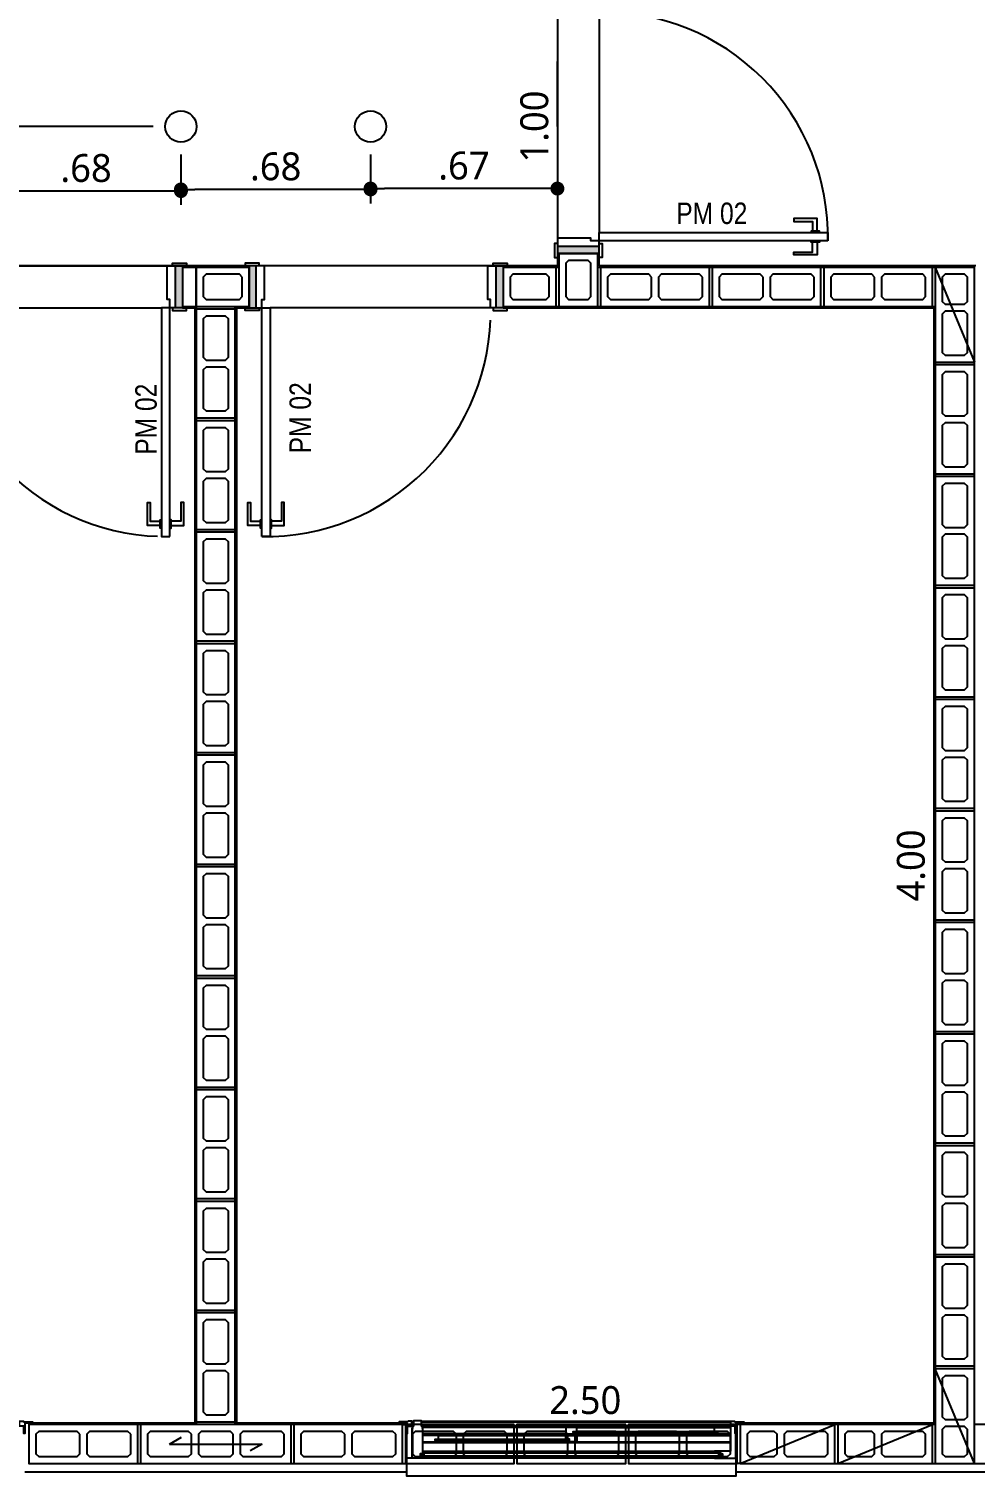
# Model space of a CAD drawing. Header units: millimetres. Extents: x -16.5 to 79.8, y -29.3 to 65.7.
# Drawn here: x 11.58 to 14.97, y -11.16 to -5.97 of the extents above; entities that cross this region are included whole.
import ezdxf

# ---------------------------------------------------------------- set-up
doc = ezdxf.new("R2010")
doc.units = ezdxf.units.MM
doc.header["$LTSCALE"] = 20
doc.header["$PDMODE"] = 35
doc.linetypes.add('HIDDEN', pattern=[0.375, 0.25, -0.125])
for name, color, linetype in [('00 - ARQ-STA - FOLHA', 5, 'Continuous'), ('ARQ-STA - COTAS_ALVENARIA', 1, 'Continuous'), ('ARQ-STA - JANELAS', 4, 'Continuous'), ('ARQ-STA - PORTAS', 4, 'Continuous'), ('ARQ-STA - PORTAS_NOMENCLATURA', 4, 'Continuous'), ('ARQ-STA - REVESTIMENTOS', 4, 'Continuous'), ('ESTRUTURA - ARQ-STA - ALVENARIA_ESTRUTURAL', 5, 'Continuous'), ('ESTRUTURA - ARQ-STA - ALVENARIA_NÃO_ESTRUTURAL', 2, 'Continuous'), ('ESTRUTURA - ARQ-STA - BLOCOS_ESTRUTURAIS', 250, 'Continuous')]:
    doc.layers.add(name, color=color, linetype=linetype)
doc.styles.add('COTAS', font='segoeuil.ttf')
doc.styles.add('PADRÃO', font='ARIALN.TTF')
doc.dimstyles.new('ARQ-ALV 1-50', dxfattribs={"dimscale": 0.5, "dimtxt": 0.2, "dimasz": 0.1, "dimexe": 0.1, "dimexo": 0.2, "dimgap": 0.06, "dimtad": 1, "dimzin": 4, "dimdsep": 46, "dimtxsty": 'COTAS', "dimblk": 'DOT', "dimcen": 0.9, "dimclrd": 250, "dimclre": 250, "dimclrt": 1, "dimadec": 0, "dimazin": 0, "dimtfac": 1, "dimtix": 1, "dimtmove": 1, "dimatfit": 3, "dimldrblk": 'OPEN90', "dimfxl": 0, "dimarcsym": 0})

# ---------------------------------------------------------------- blocks, each defined once
blk = doc.blocks.new('_Dot')
at = {"color": 0, "linetype": 'ByBlock', "lineweight": -2}
blk.add_line((-0.5, 0), (-1, 0), dxfattribs=at)
at = {"color": 0, "linetype": 'ByBlock', "const_width": 0.5}
blk.add_lwpolyline([(-0.25, 0, 1), (0.25, 0, 1)], format="xyb", close=True, dxfattribs=at)
blk = doc.blocks.new('*D553')
at = {"layer": '00 - ARQ-STA - FOLHA', "color": 250, "lineweight": -2, "transparency": 16777216}
for p, q in [((12.8048, -6.425), (12.8048, -6.5975)), ((13.4748, -6.425), (13.4748, -6.5975)), ((13.4248, -6.5475), (12.8548, -6.5475))]:
    blk.add_line(p, q, dxfattribs=at)
at = {"layer": 'Defpoints', "color": 0, "transparency": 16777216}
for p in [(12.8048, -6.325), (13.4748, -6.325), (12.8048, -6.5475)]:
    blk.add_point(p, dxfattribs=at)
at = {"layer": '00 - ARQ-STA - FOLHA', "color": 250, "lineweight": -2, "transparency": 16777216, "xscale": 0.05, "yscale": 0.05, "zscale": 0.05, "rotation": 180}
blk.add_blockref('_Dot', (12.8048, -6.5475), dxfattribs=at)
at = {"layer": '00 - ARQ-STA - FOLHA', "color": 250, "lineweight": -2, "transparency": 16777216, "xscale": 0.05, "yscale": 0.05, "zscale": 0.05}
blk.add_blockref('_Dot', (13.4748, -6.5475), dxfattribs=at)
at = {"layer": '00 - ARQ-STA - FOLHA', "color": 1, "transparency": 16777216, "insert": (13.1398, -6.4658), "char_height": 0.1, "attachment_point": 5, "style": 'COTAS'}
blk.add_mtext('.67', dxfattribs=at)
blk = doc.blocks.new('_Open90')
at = {"color": 0, "linetype": 'ByBlock', "lineweight": -2}
for p, q in [((0, 0), (-1, 0)), ((-0.5, 0.5), (0, 0)), ((0, 0), (-0.5, -0.5))]:
    blk.add_line(p, q, dxfattribs=at)
blk = doc.blocks.new('*D554')
at = {"layer": '00 - ARQ-STA - FOLHA', "color": 250, "lineweight": -2, "transparency": 16777216}
for p, q in [((12.1248, -6.425), (12.1248, -6.6005)), ((12.8048, -6.425), (12.8048, -6.6005)), ((12.7548, -6.5505), (12.1748, -6.5505))]:
    blk.add_line(p, q, dxfattribs=at)
at = {"layer": 'Defpoints', "color": 0, "transparency": 16777216}
for p in [(12.1248, -6.325), (12.8048, -6.325), (12.1248, -6.5505)]:
    blk.add_point(p, dxfattribs=at)
at = {"layer": '00 - ARQ-STA - FOLHA', "color": 250, "lineweight": -2, "transparency": 16777216, "xscale": 0.05, "yscale": 0.05, "zscale": 0.05, "rotation": 180}
blk.add_blockref('_Dot', (12.1248, -6.5505), dxfattribs=at)
at = {"layer": '00 - ARQ-STA - FOLHA', "color": 250, "lineweight": -2, "transparency": 16777216, "xscale": 0.05, "yscale": 0.05, "zscale": 0.05}
blk.add_blockref('_Dot', (12.8048, -6.5505), dxfattribs=at)
at = {"layer": '00 - ARQ-STA - FOLHA', "color": 1, "transparency": 16777216, "insert": (12.4648, -6.4688), "char_height": 0.1, "attachment_point": 5, "style": 'COTAS'}
blk.add_mtext('.68', dxfattribs=at)
blk = doc.blocks.new('*D555')
at = {"layer": '00 - ARQ-STA - FOLHA', "color": 250, "lineweight": -2, "transparency": 16777216}
for p, q in [((11.4448, -6.425), (11.4448, -6.6064)), ((12.1248, -6.425), (12.1248, -6.6064)), ((12.0748, -6.5564), (11.4948, -6.5564))]:
    blk.add_line(p, q, dxfattribs=at)
at = {"layer": 'Defpoints', "color": 0, "transparency": 16777216}
for p in [(11.4448, -6.325), (12.1248, -6.325), (11.4448, -6.5564)]:
    blk.add_point(p, dxfattribs=at)
at = {"layer": '00 - ARQ-STA - FOLHA', "color": 250, "lineweight": -2, "transparency": 16777216, "xscale": 0.05, "yscale": 0.05, "zscale": 0.05, "rotation": 180}
blk.add_blockref('_Dot', (11.4448, -6.5564), dxfattribs=at)
at = {"layer": '00 - ARQ-STA - FOLHA', "color": 250, "lineweight": -2, "transparency": 16777216, "xscale": 0.05, "yscale": 0.05, "zscale": 0.05}
blk.add_blockref('_Dot', (12.1248, -6.5564), dxfattribs=at)
at = {"layer": '00 - ARQ-STA - FOLHA', "color": 1, "transparency": 16777216, "insert": (11.7848, -6.4747), "char_height": 0.1, "attachment_point": 5, "style": 'COTAS'}
blk.add_mtext('.68', dxfattribs=at)
blk = doc.blocks.new('*D556')
at = {"layer": '00 - ARQ-STA - FOLHA', "color": 250, "lineweight": -2, "transparency": 16777216}
for p, q in [((11.7249, -5.825), (11.3921, -5.825)), ((11.4421, -6.275), (11.4421, -5.875)), ((12.0248, -6.325), (11.3921, -6.325))]:
    blk.add_line(p, q, dxfattribs=at)
at = {"layer": 'Defpoints', "color": 0, "transparency": 16777216}
for p in [(11.4421, -5.825), (11.8249, -5.825), (12.1248, -6.325)]:
    blk.add_point(p, dxfattribs=at)
at = {"layer": '00 - ARQ-STA - FOLHA', "color": 250, "lineweight": -2, "transparency": 16777216, "xscale": 0.05, "yscale": 0.05, "zscale": 0.05}
for p, rotation in [((11.4421, -5.825), 90), ((11.4421, -6.325), 270)]:
    blk.add_blockref('_Dot', p, dxfattribs=dict(at, rotation=rotation))
at = {"layer": '00 - ARQ-STA - FOLHA', "color": 1, "transparency": 16777216, "insert": (11.3604, -6.075), "char_height": 0.1, "attachment_point": 5, "rotation": 90, "style": 'COTAS'}
blk.add_mtext('.50', dxfattribs=at)

msp = doc.modelspace()

# ---------------------------------------------------------------- hatches: boundary and pattern name
at = {"layer": 'ARQ-STA - JANELAS', "true_color": 0xaeeae5}
h = msp.add_hatch(color=254, dxfattribs=at)
h.dxf.hatch_style = 1
h.paths.add_polyline_path([(13.0388, -11.033), (13.514, -11.033), (13.514, -11.037), (13.0388, -11.037)])
h.paths.add_polyline_path([(13.5353, -11.0049), (14.0491, -11.0049), (14.0491, -11.0089), (13.5353, -11.0089)])
at = {"layer": 'ARQ-STA - PORTAS'}
h = msp.add_hatch(color=23, dxfattribs=at)
h.dxf.hatch_style = 1
h.paths.add_polyline_path([(13.4749, -5.895), (13.6249, -5.895), (13.6249, -5.87), (13.4749, -5.87)])
h.paths.add_polyline_path([(13.6249, -6.78), (13.6249, -6.755), (13.4749, -6.755), (13.4749, -6.78)])
h = msp.add_hatch(color=23, dxfattribs=at)
h.dxf.hatch_style = 1
h.paths.add_polyline_path([(11.245, -6.825), (11.245, -6.975), (11.22, -6.975), (11.22, -6.825)])
h.paths.add_polyline_path([(12.13, -6.975), (12.105, -6.975), (12.105, -6.825), (12.13, -6.825)])
h = msp.add_hatch(color=23, dxfattribs=at)
h.dxf.hatch_style = 1
h.paths.add_polyline_path([(13.2549, -6.825), (13.2549, -6.975), (13.2799, -6.975), (13.2799, -6.825)])
h.paths.add_polyline_path([(12.3699, -6.975), (12.3949, -6.975), (12.3949, -6.825), (12.3699, -6.825)])

# ---------------------------------------------------------------- linework, layer by layer
at = {"layer": '00 - ARQ-STA - FOLHA', "color": 6}
msp.add_line((13.4748, -6.325), (13.4748, -6.0919), dxfattribs=at)
at = {"layer": '00 - ARQ-STA - FOLHA', "color": 251, "true_color": 0x636466}
msp.add_lwpolyline([(5.0749, -2.125), (5.4249, -2.125), (5.4249, -1.775), (8.9749, -1.775), (8.9749, -1.925), (10.7749, -1.925), (10.7748, -5.825), (13.4748, -5.825), (13.4748, -6.825), (7.0248, -6.825), (7.0248, -3.625), (5.0749, -3.625), (5.0749, -2.125)], dxfattribs=at)
at = {"layer": '00 - ARQ-STA - FOLHA', "color": 32, "true_color": 0xcd6928}
for centre in [(12.1248, -6.325), (12.8048, -6.325)]:
    msp.add_circle(centre, 0.0562, dxfattribs=at)
at = {"layer": 'ARQ-STA - JANELAS', "color": 1}
for points in [[(11.5598, -10.9705), (11.5927, -10.9705), (11.5927, -10.975), (11.5648, -10.975), (11.5648, -11.0119), (11.5619, -11.0119), (11.5619, -10.9857), (11.5465, -10.9857), (11.5465, -10.9684), (11.5598, -10.9684)], [(12.9399, -10.9705), (12.907, -10.9705), (12.907, -10.975), (12.9348, -10.975), (12.9348, -11.0119), (12.9378, -11.0119), (12.9378, -10.9857), (12.9532, -10.9857), (12.9532, -10.9684), (12.9399, -10.9684)], [(12.9348, -11.1006), (12.9348, -11.0119), (12.9378, -11.0119), (12.9378, -10.9857), (12.9546, -10.9857), (12.9546, -11.1006)], [(12.9914, -10.9926), (12.9914, -11.0755), (13.011, -11.0755), (13.011, -11.0792), (13.0029, -11.0792), (13.0029, -11.0769), (12.991, -11.0769), (12.991, -11.0854), (12.983, -11.0854), (12.983, -11.0908), (12.991, -11.0908), (12.991, -11.0993), (13.0029, -11.0993), (13.0029, -11.097), (13.011, -11.097), (13.011, -11.1006), (12.9546, -11.1006), (12.9546, -10.9926), (12.956, -10.9926), (12.956, -10.9851), (12.9595, -10.9851), (12.9595, -10.9656), (12.9865, -10.9656), (12.9865, -10.9851), (12.99, -10.9851), (12.99, -10.9926)], [(14.1148, -11.1006), (14.1148, -11.0119), (14.1119, -11.0119), (14.1119, -10.9857), (14.095, -10.9857), (14.095, -11.0755), (14.0382, -11.0755), (14.0382, -11.0792), (14.0463, -11.0792), (14.0463, -11.0769), (14.0582, -11.0769), (14.0582, -11.0854), (14.0662, -11.0854), (14.0662, -11.0908), (14.0582, -11.0908), (14.0582, -11.0993), (14.0463, -11.0993), (14.0463, -11.097), (14.0382, -11.097), (14.0382, -11.1006)], [(14.1098, -10.9705), (14.1427, -10.9705), (14.1427, -10.975), (14.1148, -10.975), (14.1148, -11.0119), (14.1119, -11.0119), (14.1119, -10.9857), (14.0965, -10.9857), (14.0965, -10.9684), (14.1098, -10.9684)], [(13.544, -11.0418), (13.5056, -11.0418), (13.5056, -11.037), (13.5178, -11.037), (13.5178, -11.033), (13.5056, -11.033), (13.5056, -11.0189), (13.544, -11.0189)]]:
    msp.add_lwpolyline(points, close=True, dxfattribs=at)
at = {"layer": 'ARQ-STA - JANELAS', "color": 250, "elevation": 0.072}
for points in [[(12.9532, -10.9686), (12.9595, -10.9686)], [(12.9532, -10.9707), (12.9595, -10.9707)], [(12.9865, -10.9686), (14.0965, -10.9686)], [(12.9865, -10.9707), (14.0965, -10.9707)], [(13.544, -10.9907), (14.0382, -10.9907)], [(12.9914, -11.0441), (14.095, -11.0441)], [(14.0382, -11.0136), (13.544, -11.0136)]]:
    msp.add_lwpolyline(points, dxfattribs=at)
at = {"layer": 'ARQ-STA - JANELAS', "color": 250}
for points in [[(12.9865, -10.9841), (14.0965, -10.9841)], [(12.99, -10.9857), (14.095, -10.9857)], [(13.0482, -11.0189), (13.5056, -11.0189)], [(13.5056, -11.0418), (13.0482, -11.0418)], [(13.011, -11.0755), (14.0382, -11.0755)], [(14.0382, -11.0792), (13.011, -11.0792)], [(13.011, -11.097), (14.0382, -11.097)], [(14.0382, -11.1006), (13.011, -11.1006)], [(14.1148, -11.15), (14.1148, -11.1649), (12.9348, -11.1649), (12.9348, -11.15)]]:
    msp.add_lwpolyline(points, dxfattribs=at)
at = {"layer": 'ARQ-STA - JANELAS', "color": 250, "linetype": 'HIDDEN', "ltscale": 0.25, "elevation": 0.072}
for points in [[(13.5056, -10.9907), (12.9914, -10.9907)], [(13.5056, -11.0136), (12.9914, -11.0136)]]:
    msp.add_lwpolyline(points, dxfattribs=at)
at = {"layer": 'ARQ-STA - JANELAS', "color": 1, "elevation": 0.072}
msp.add_lwpolyline([(13.5056, -11.0136), (13.544, -11.0136), (13.544, -11.0089), (13.5319, -11.0089), (13.5319, -11.0049), (13.544, -11.0049), (13.544, -10.9907), (13.5056, -10.9907)], close=True, dxfattribs=at)
at = {"layer": 'ARQ-STA - JANELAS', "color": 1}
for points in [[(14.095, -11.0136), (14.0382, -11.0136), (14.0382, -11.0089), (14.0503, -11.0089), (14.0503, -11.0049), (14.0382, -11.0049), (14.0382, -10.9907), (14.095, -10.9907)], [(12.9914, -11.0418), (13.0482, -11.0418), (13.0482, -11.037), (13.0361, -11.037), (13.0361, -11.033), (13.0482, -11.033), (13.0482, -11.0189), (12.9914, -11.0189)]]:
    msp.add_lwpolyline(points, dxfattribs=at)
at = {"layer": 'ARQ-STA - JANELAS', "color": 250}
msp.add_lwpolyline([(13.0388, -11.033), (13.514, -11.033), (13.514, -11.037), (13.0388, -11.037)], close=True, dxfattribs=at)
at = {"layer": 'ARQ-STA - JANELAS', "color": 250, "elevation": 0.072}
msp.add_lwpolyline([(13.5353, -11.0049), (14.0491, -11.0049), (14.0491, -11.0089), (13.5353, -11.0089)], close=True, dxfattribs=at)
at = {"layer": 'ARQ-STA - JANELAS', "color": 250, "linetype": 'HIDDEN', "ltscale": 0.25}
for points in [[(13.544, -11.0189), (14.095, -11.0189)], [(13.544, -11.0418), (14.095, -11.0418)]]:
    msp.add_lwpolyline(points, dxfattribs=at)
at = {"layer": 'ARQ-STA - JANELAS'}
for points in [[(12.9927, -11.0905), (12.9833, -11.0905), (12.9833, -11.0857), (12.9927, -11.0857)], [(12.9942, -11.0915), (12.9927, -11.0915), (12.9927, -11.0847), (12.9942, -11.0847)], [(12.996, -11.092), (12.9942, -11.092), (12.9942, -11.0842), (12.996, -11.0842)], [(14.0531, -11.092), (14.0549, -11.092), (14.0549, -11.0842), (14.0531, -11.0842)], [(14.0549, -11.0915), (14.0564, -11.0915), (14.0564, -11.0847), (14.0549, -11.0847)], [(14.0564, -11.0905), (14.0659, -11.0905), (14.0659, -11.0857), (14.0564, -11.0857)]]:
    msp.add_lwpolyline(points, dxfattribs=at)
msp.add_lwpolyline([(14.0531, -11.0833), (12.996, -11.0833), (12.996, -11.0922), (14.0531, -11.0922)], close=True, dxfattribs=at)
at = {"layer": 'ARQ-STA - PORTAS', "color": 250, "linetype": 'HIDDEN', "ltscale": 0.25}
for points in [[(13.6249, -5.915), (13.6249, -6.705)], [(13.4749, -5.925), (13.4749, -6.725)], [(11.275, -6.825), (12.075, -6.825)], [(13.2249, -6.825), (12.4249, -6.825)], [(11.265, -6.975), (12.055, -6.975)], [(13.2349, -6.975), (12.4449, -6.975)]]:
    msp.add_lwpolyline(points, dxfattribs=at)
at = {"layer": 'ARQ-STA - PORTAS'}
for points in [[(14.4059, -6.7), (14.4059, -6.655), (14.3229, -6.655), (14.3229, -6.665), (14.3899, -6.665), (14.3899, -6.7)], [(14.4059, -6.74), (14.4059, -6.785), (14.3229, -6.785), (14.3229, -6.775), (14.3899, -6.775), (14.3899, -6.74)], [(14.4149, -6.705), (14.4149, -6.7), (14.3849, -6.7), (14.3849, -6.705)], [(14.4149, -6.735), (14.4149, -6.74), (14.3849, -6.74), (14.3849, -6.735)], [(12.05, -7.756), (12.005, -7.756), (12.005, -7.673), (12.015, -7.673), (12.015, -7.74), (12.05, -7.74)], [(12.09, -7.756), (12.135, -7.756), (12.135, -7.673), (12.125, -7.673), (12.125, -7.74), (12.09, -7.74)], [(12.4099, -7.756), (12.3649, -7.756), (12.3649, -7.673), (12.3749, -7.673), (12.3749, -7.74), (12.4099, -7.74)], [(12.4499, -7.756), (12.4949, -7.756), (12.4949, -7.673), (12.4849, -7.673), (12.4849, -7.74), (12.4499, -7.74)], [(12.055, -7.765), (12.05, -7.765), (12.05, -7.735), (12.055, -7.735)], [(12.085, -7.765), (12.09, -7.765), (12.09, -7.735), (12.085, -7.735)], [(12.4149, -7.765), (12.4099, -7.765), (12.4099, -7.735), (12.4149, -7.735)], [(12.4449, -7.765), (12.4499, -7.765), (12.4499, -7.735), (12.4449, -7.735)]]:
    msp.add_lwpolyline(points, dxfattribs=at)
at = {"layer": 'ARQ-STA - PORTAS', "color": 2}
for points in [[(13.4749, -6.745), (13.4649, -6.745), (13.4649, -6.795), (13.4749, -6.795)], [(13.6249, -6.745), (13.6349, -6.745), (13.6349, -6.795), (13.6249, -6.795)], [(12.095, -6.825), (12.095, -6.815), (12.145, -6.815), (12.145, -6.825)], [(12.4049, -6.825), (12.4049, -6.815), (12.3549, -6.815), (12.3549, -6.825)], [(13.2449, -6.825), (13.2449, -6.815), (13.2949, -6.815), (13.2949, -6.825)], [(12.095, -6.975), (12.095, -6.985), (12.145, -6.985), (12.145, -6.975)], [(12.4049, -6.975), (12.4049, -6.985), (12.3549, -6.985), (12.3549, -6.975)], [(13.2449, -6.975), (13.2449, -6.985), (13.2949, -6.985), (13.2949, -6.975)]]:
    msp.add_lwpolyline(points, dxfattribs=at)
at = {"layer": 'ARQ-STA - PORTAS', "color": 1}
for points in [[(13.6249, -6.755), (13.6249, -6.735), (13.5949, -6.735), (13.5949, -6.725), (13.4749, -6.725), (13.4749, -6.755)], [(12.105, -6.975), (12.085, -6.975), (12.085, -6.945), (12.075, -6.945), (12.075, -6.825), (12.105, -6.825)], [(12.3949, -6.975), (12.4149, -6.975), (12.4149, -6.945), (12.4249, -6.945), (12.4249, -6.825), (12.3949, -6.825)], [(13.2549, -6.975), (13.2349, -6.975), (13.2349, -6.945), (13.2249, -6.945), (13.2249, -6.825), (13.2549, -6.825)]]:
    msp.add_lwpolyline(points, dxfattribs=at)
for points in [[(14.4449, -6.735), (13.6249, -6.735), (13.6249, -6.705), (14.4449, -6.705)], [(12.085, -7.795), (12.085, -6.975), (12.055, -6.975), (12.055, -7.795)], [(12.4149, -7.795), (12.4149, -6.975), (12.4449, -6.975), (12.4449, -7.795)]]:
    msp.add_lwpolyline(points, close=True, dxfattribs=at)
at = {"layer": 'ARQ-STA - PORTAS', "color": 4}
for points in [[(13.6249, -6.78), (13.6249, -6.755), (13.4749, -6.755), (13.4749, -6.78)], [(12.13, -6.975), (12.105, -6.975), (12.105, -6.825), (12.13, -6.825)], [(12.3699, -6.975), (12.3949, -6.975), (12.3949, -6.825), (12.3699, -6.825)], [(13.2799, -6.975), (13.2549, -6.975), (13.2549, -6.825), (13.2799, -6.825)]]:
    msp.add_lwpolyline(points, close=True, dxfattribs=at)
at = {"layer": 'ARQ-STA - PORTAS', "color": 250, "linetype": 'HIDDEN', "ltscale": 0.25}
for centre, start, end in [((13.6399, -6.72), 358.9325, 91.0675), ((12.07, -6.99), 178.9325, 271.0675), ((12.4299, -6.99), 268.9325, 1.0675)]:
    msp.add_arc(centre, 0.8051, start, end, dxfattribs=at)
at = {"layer": 'ARQ-STA - REVESTIMENTOS'}
for p, q in [((13.6248, -6.78), (13.4748, -6.78)), ((13.4748, -6.78), (13.4748, -6.825)), ((13.6248, -6.825), (13.6248, -6.78)), ((12.3698, -6.825), (12.1299, -6.825)), ((12.1299, -6.825), (12.1299, -6.83)), ((12.3698, -6.83), (12.3698, -6.825)), ((13.4748, -6.825), (13.2798, -6.825)), ((13.2798, -6.825), (13.2798, -6.83)), ((14.9748, -6.825), (13.6248, -6.825)), ((12.1299, -6.97), (12.1299, -6.975)), ((12.1299, -6.975), (12.1748, -6.975)), ((12.1748, -6.975), (12.1748, -10.975)), ((12.3248, -10.975), (12.3248, -6.975)), ((12.3248, -6.975), (12.3698, -6.975)), ((12.3698, -6.975), (12.3698, -6.97)), ((13.2798, -6.97), (13.2798, -6.975)), ((13.2798, -6.975), (14.8248, -6.975)), ((14.8248, -6.975), (14.8248, -10.975)), ((12.1748, -10.975), (11.5648, -10.975)), ((12.9348, -10.975), (12.3248, -10.975)), ((12.9198, -10.98), (12.9348, -10.98)), ((12.9348, -11.15), (12.9348, -10.975)), ((14.8248, -10.975), (14.1148, -10.975)), ((14.1148, -10.975), (14.1148, -11.15)), ((14.1298, -10.98), (14.1148, -10.98)), ((11.5648, -11.15), (12.9348, -11.15)), ((12.9198, -11.12), (12.9348, -11.12)), ((14.1298, -11.12), (14.1148, -11.12)), ((14.1148, -11.15), (15.7848, -11.15))]:
    msp.add_line(p, q, dxfattribs=at)
at = {"layer": 'ESTRUTURA - ARQ-STA - ALVENARIA_ESTRUTURAL'}
for p, q in [((13.6199, -6.78), (13.4799, -6.78)), ((13.4799, -6.78), (13.4799, -6.83)), ((13.6199, -6.83), (13.6199, -6.78)), ((12.3699, -6.83), (12.1799, -6.83)), ((12.1799, -6.83), (12.1799, -10.98)), ((12.3699, -6.97), (12.3699, -6.83)), ((13.4799, -6.83), (13.2799, -6.83)), ((13.2799, -6.83), (13.2799, -6.97)), ((14.9699, -6.83), (13.6199, -6.83)), ((14.9699, -10.98), (14.9699, -6.83)), ((12.3199, -10.98), (12.3199, -6.97)), ((12.3199, -6.97), (12.3699, -6.97)), ((13.2799, -6.97), (14.8299, -6.97)), ((14.8299, -6.97), (14.8299, -10.98)), ((11.5799, -10.98), (11.5799, -11.12)), ((12.1799, -10.98), (11.5799, -10.98)), ((12.9199, -10.98), (12.3199, -10.98)), ((12.9199, -11.12), (12.9199, -10.98)), ((14.1299, -10.98), (14.1299, -11.12)), ((14.8299, -10.98), (14.1299, -10.98)), ((15.7699, -10.98), (14.9699, -10.98)), ((11.5799, -11.12), (12.9199, -11.12)), ((14.1299, -11.12), (15.7699, -11.12))]:
    msp.add_line(p, q, dxfattribs=at)
at = {"layer": 'ESTRUTURA - ARQ-STA - ALVENARIA_NÃO_ESTRUTURAL'}
for p, q in [((12.1799, -6.83), (12.1299, -6.83)), ((12.1299, -6.83), (12.1299, -6.97)), ((12.1799, -6.97), (12.1799, -6.83)), ((12.1299, -6.97), (12.1799, -6.97))]:
    msp.add_line(p, q, dxfattribs=at)
at = {"layer": 'ESTRUTURA - ARQ-STA - BLOCOS_ESTRUTURAIS'}
for p, q in [((14.8299, -6.83), (14.9699, -7.17)), ((14.9699, -11.12), (14.8299, -10.78)), ((14.1299, -11.12), (14.4699, -10.98)), ((14.4799, -11.12), (14.8199, -10.98)), ((12.0837, -11.05), (12.127, -11.025)), ((12.0837, -11.05), (12.4162, -11.05)), ((12.4162, -11.05), (12.3729, -11.075))]:
    msp.add_line(p, q, dxfattribs=at)
for points in [[(13.6199, -6.97), (13.6199, -6.78), (13.4799, -6.78), (13.4799, -6.97), (13.6199, -6.97)], [(12.3699, -6.83), (12.1799, -6.83), (12.1799, -6.97), (12.3699, -6.97), (12.3699, -6.83)], [(13.2799, -6.97), (13.4699, -6.97), (13.4699, -6.83), (13.2799, -6.83), (13.2799, -6.97)], [(13.5849, -6.945), (13.5949, -6.935), (13.5949, -6.815), (13.5849, -6.805), (13.5149, -6.805), (13.5049, -6.815), (13.5049, -6.935), (13.5149, -6.945), (13.5849, -6.945)], [(14.0199, -6.83), (13.6299, -6.83), (13.6299, -6.97), (14.0199, -6.97), (14.0199, -6.83)], [(14.4199, -6.83), (14.0299, -6.83), (14.0299, -6.97), (14.4199, -6.97), (14.4199, -6.83)], [(14.8199, -6.83), (14.4299, -6.83), (14.4299, -6.97), (14.8199, -6.97), (14.8199, -6.83)], [(14.8299, -6.83), (14.8299, -7.17), (14.9699, -7.17), (14.9699, -6.83), (14.8299, -6.83)], [(12.3449, -6.865), (12.3349, -6.855), (12.2149, -6.855), (12.2049, -6.865), (12.2049, -6.935), (12.2149, -6.945), (12.3349, -6.945), (12.3449, -6.935), (12.3449, -6.865)], [(13.3049, -6.935), (13.3149, -6.945), (13.4349, -6.945), (13.4449, -6.935), (13.4449, -6.865), (13.4349, -6.855), (13.3149, -6.855), (13.3049, -6.865), (13.3049, -6.935)], [(13.8124, -6.865), (13.8024, -6.855), (13.6649, -6.855), (13.6549, -6.865), (13.6549, -6.935), (13.6649, -6.945), (13.8024, -6.945), (13.8124, -6.935), (13.8124, -6.865)], [(13.9949, -6.865), (13.9849, -6.855), (13.8474, -6.855), (13.8374, -6.865), (13.8374, -6.935), (13.8474, -6.945), (13.9849, -6.945), (13.9949, -6.935), (13.9949, -6.865)], [(14.2124, -6.865), (14.2024, -6.855), (14.0649, -6.855), (14.0549, -6.865), (14.0549, -6.935), (14.0649, -6.945), (14.2024, -6.945), (14.2124, -6.935), (14.2124, -6.865)], [(14.3949, -6.865), (14.3849, -6.855), (14.2474, -6.855), (14.2374, -6.865), (14.2374, -6.935), (14.2474, -6.945), (14.3849, -6.945), (14.3949, -6.935), (14.3949, -6.865)], [(14.6124, -6.865), (14.6024, -6.855), (14.4649, -6.855), (14.4549, -6.865), (14.4549, -6.935), (14.4649, -6.945), (14.6024, -6.945), (14.6124, -6.935), (14.6124, -6.865)], [(14.7949, -6.865), (14.7849, -6.855), (14.6474, -6.855), (14.6374, -6.865), (14.6374, -6.935), (14.6474, -6.945), (14.7849, -6.945), (14.7949, -6.935), (14.7949, -6.865)], [(14.8649, -6.855), (14.8549, -6.865), (14.8549, -6.9525), (14.8649, -6.9625), (14.9349, -6.9625), (14.9449, -6.9525), (14.9449, -6.865), (14.9349, -6.855), (14.8649, -6.855)], [(12.3199, -7.37), (12.3199, -6.98), (12.1799, -6.98), (12.1799, -7.37), (12.3199, -7.37)], [(12.2849, -7.1625), (12.2949, -7.1525), (12.2949, -7.015), (12.2849, -7.005), (12.2149, -7.005), (12.2049, -7.015), (12.2049, -7.1525), (12.2149, -7.1625), (12.2849, -7.1625)], [(14.8649, -6.9875), (14.8549, -6.9975), (14.8549, -7.135), (14.8649, -7.145), (14.9349, -7.145), (14.9449, -7.135), (14.9449, -6.9975), (14.9349, -6.9875), (14.8649, -6.9875)], [(12.2849, -7.345), (12.2949, -7.335), (12.2949, -7.1975), (12.2849, -7.1875), (12.2149, -7.1875), (12.2049, -7.1975), (12.2049, -7.335), (12.2149, -7.345), (12.2849, -7.345)], [(14.9699, -7.57), (14.9699, -7.18), (14.8299, -7.18), (14.8299, -7.57), (14.9699, -7.57)], [(14.9349, -7.3625), (14.9449, -7.3525), (14.9449, -7.215), (14.9349, -7.205), (14.8649, -7.205), (14.8549, -7.215), (14.8549, -7.3525), (14.8649, -7.3625), (14.9349, -7.3625)], [(12.3199, -7.77), (12.3199, -7.38), (12.1799, -7.38), (12.1799, -7.77), (12.3199, -7.77)], [(12.2849, -7.5625), (12.2949, -7.5525), (12.2949, -7.415), (12.2849, -7.405), (12.2149, -7.405), (12.2049, -7.415), (12.2049, -7.5525), (12.2149, -7.5625), (12.2849, -7.5625)], [(14.9349, -7.545), (14.9449, -7.535), (14.9449, -7.3975), (14.9349, -7.3875), (14.8649, -7.3875), (14.8549, -7.3975), (14.8549, -7.535), (14.8649, -7.545), (14.9349, -7.545)], [(12.2849, -7.745), (12.2949, -7.735), (12.2949, -7.5975), (12.2849, -7.5875), (12.2149, -7.5875), (12.2049, -7.5975), (12.2049, -7.735), (12.2149, -7.745), (12.2849, -7.745)], [(14.9699, -7.97), (14.9699, -7.58), (14.8299, -7.58), (14.8299, -7.97), (14.9699, -7.97)], [(14.9349, -7.7625), (14.9449, -7.7525), (14.9449, -7.615), (14.9349, -7.605), (14.8649, -7.605), (14.8549, -7.615), (14.8549, -7.7525), (14.8649, -7.7625), (14.9349, -7.7625)], [(12.3199, -8.17), (12.3199, -7.78), (12.1799, -7.78), (12.1799, -8.17), (12.3199, -8.17)], [(12.2849, -7.9625), (12.2949, -7.9525), (12.2949, -7.815), (12.2849, -7.805), (12.2149, -7.805), (12.2049, -7.815), (12.2049, -7.9525), (12.2149, -7.9625), (12.2849, -7.9625)], [(14.9349, -7.945), (14.9449, -7.935), (14.9449, -7.7975), (14.9349, -7.7875), (14.8649, -7.7875), (14.8549, -7.7975), (14.8549, -7.935), (14.8649, -7.945), (14.9349, -7.945)], [(12.2849, -8.145), (12.2949, -8.135), (12.2949, -7.9975), (12.2849, -7.9875), (12.2149, -7.9875), (12.2049, -7.9975), (12.2049, -8.135), (12.2149, -8.145), (12.2849, -8.145)], [(14.9699, -8.37), (14.9699, -7.98), (14.8299, -7.98), (14.8299, -8.37), (14.9699, -8.37)], [(14.9349, -8.1625), (14.9449, -8.1525), (14.9449, -8.015), (14.9349, -8.005), (14.8649, -8.005), (14.8549, -8.015), (14.8549, -8.1525), (14.8649, -8.1625), (14.9349, -8.1625)], [(12.3199, -8.57), (12.3199, -8.18), (12.1799, -8.18), (12.1799, -8.57), (12.3199, -8.57)], [(14.9349, -8.345), (14.9449, -8.335), (14.9449, -8.1975), (14.9349, -8.1875), (14.8649, -8.1875), (14.8549, -8.1975), (14.8549, -8.335), (14.8649, -8.345), (14.9349, -8.345)], [(12.2849, -8.3625), (12.2949, -8.3525), (12.2949, -8.215), (12.2849, -8.205), (12.2149, -8.205), (12.2049, -8.215), (12.2049, -8.3525), (12.2149, -8.3625), (12.2849, -8.3625)], [(12.2849, -8.545), (12.2949, -8.535), (12.2949, -8.3975), (12.2849, -8.3875), (12.2149, -8.3875), (12.2049, -8.3975), (12.2049, -8.535), (12.2149, -8.545), (12.2849, -8.545)], [(14.9699, -8.77), (14.9699, -8.38), (14.8299, -8.38), (14.8299, -8.77), (14.9699, -8.77)], [(14.9349, -8.5625), (14.9449, -8.5525), (14.9449, -8.415), (14.9349, -8.405), (14.8649, -8.405), (14.8549, -8.415), (14.8549, -8.5525), (14.8649, -8.5625), (14.9349, -8.5625)], [(12.3199, -8.97), (12.3199, -8.58), (12.1799, -8.58), (12.1799, -8.97), (12.3199, -8.97)], [(12.2849, -8.7625), (12.2949, -8.7525), (12.2949, -8.615), (12.2849, -8.605), (12.2149, -8.605), (12.2049, -8.615), (12.2049, -8.7525), (12.2149, -8.7625), (12.2849, -8.7625)], [(14.9349, -8.745), (14.9449, -8.735), (14.9449, -8.5975), (14.9349, -8.5875), (14.8649, -8.5875), (14.8549, -8.5975), (14.8549, -8.735), (14.8649, -8.745), (14.9349, -8.745)], [(12.2849, -8.945), (12.2949, -8.935), (12.2949, -8.7975), (12.2849, -8.7875), (12.2149, -8.7875), (12.2049, -8.7975), (12.2049, -8.935), (12.2149, -8.945), (12.2849, -8.945)], [(14.9699, -9.17), (14.9699, -8.78), (14.8299, -8.78), (14.8299, -9.17), (14.9699, -9.17)], [(14.9349, -8.9625), (14.9449, -8.9525), (14.9449, -8.815), (14.9349, -8.805), (14.8649, -8.805), (14.8549, -8.815), (14.8549, -8.9525), (14.8649, -8.9625), (14.9349, -8.9625)], [(12.3199, -9.37), (12.3199, -8.98), (12.1799, -8.98), (12.1799, -9.37), (12.3199, -9.37)], [(12.2849, -9.1625), (12.2949, -9.1525), (12.2949, -9.015), (12.2849, -9.005), (12.2149, -9.005), (12.2049, -9.015), (12.2049, -9.1525), (12.2149, -9.1625), (12.2849, -9.1625)], [(14.9349, -9.145), (14.9449, -9.135), (14.9449, -8.9975), (14.9349, -8.9875), (14.8649, -8.9875), (14.8549, -8.9975), (14.8549, -9.135), (14.8649, -9.145), (14.9349, -9.145)], [(14.9699, -9.57), (14.9699, -9.18), (14.8299, -9.18), (14.8299, -9.57), (14.9699, -9.57)], [(12.2849, -9.345), (12.2949, -9.335), (12.2949, -9.1975), (12.2849, -9.1875), (12.2149, -9.1875), (12.2049, -9.1975), (12.2049, -9.335), (12.2149, -9.345), (12.2849, -9.345)], [(14.9349, -9.3625), (14.9449, -9.3525), (14.9449, -9.215), (14.9349, -9.205), (14.8649, -9.205), (14.8549, -9.215), (14.8549, -9.3525), (14.8649, -9.3625), (14.9349, -9.3625)], [(12.3199, -9.77), (12.3199, -9.38), (12.1799, -9.38), (12.1799, -9.77), (12.3199, -9.77)], [(14.9349, -9.545), (14.9449, -9.535), (14.9449, -9.3975), (14.9349, -9.3875), (14.8649, -9.3875), (14.8549, -9.3975), (14.8549, -9.535), (14.8649, -9.545), (14.9349, -9.545)], [(12.2849, -9.5625), (12.2949, -9.5525), (12.2949, -9.415), (12.2849, -9.405), (12.2149, -9.405), (12.2049, -9.415), (12.2049, -9.5525), (12.2149, -9.5625), (12.2849, -9.5625)], [(12.2849, -9.745), (12.2949, -9.735), (12.2949, -9.5975), (12.2849, -9.5875), (12.2149, -9.5875), (12.2049, -9.5975), (12.2049, -9.735), (12.2149, -9.745), (12.2849, -9.745)], [(14.9699, -9.97), (14.9699, -9.58), (14.8299, -9.58), (14.8299, -9.97), (14.9699, -9.97)], [(14.9349, -9.7625), (14.9449, -9.7525), (14.9449, -9.615), (14.9349, -9.605), (14.8649, -9.605), (14.8549, -9.615), (14.8549, -9.7525), (14.8649, -9.7625), (14.9349, -9.7625)], [(12.3199, -10.17), (12.3199, -9.78), (12.1799, -9.78), (12.1799, -10.17), (12.3199, -10.17)], [(12.2849, -9.9625), (12.2949, -9.9525), (12.2949, -9.815), (12.2849, -9.805), (12.2149, -9.805), (12.2049, -9.815), (12.2049, -9.9525), (12.2149, -9.9625), (12.2849, -9.9625)], [(14.9349, -9.945), (14.9449, -9.935), (14.9449, -9.7975), (14.9349, -9.7875), (14.8649, -9.7875), (14.8549, -9.7975), (14.8549, -9.935), (14.8649, -9.945), (14.9349, -9.945)], [(12.2849, -10.145), (12.2949, -10.135), (12.2949, -9.9975), (12.2849, -9.9875), (12.2149, -9.9875), (12.2049, -9.9975), (12.2049, -10.135), (12.2149, -10.145), (12.2849, -10.145)], [(14.9699, -10.37), (14.9699, -9.98), (14.8299, -9.98), (14.8299, -10.37), (14.9699, -10.37)], [(14.9349, -10.1625), (14.9449, -10.1525), (14.9449, -10.015), (14.9349, -10.005), (14.8649, -10.005), (14.8549, -10.015), (14.8549, -10.1525), (14.8649, -10.1625), (14.9349, -10.1625)], [(12.3199, -10.57), (12.3199, -10.18), (12.1799, -10.18), (12.1799, -10.57), (12.3199, -10.57)], [(12.2849, -10.3625), (12.2949, -10.3525), (12.2949, -10.215), (12.2849, -10.205), (12.2149, -10.205), (12.2049, -10.215), (12.2049, -10.3525), (12.2149, -10.3625), (12.2849, -10.3625)], [(14.9349, -10.345), (14.9449, -10.335), (14.9449, -10.1975), (14.9349, -10.1875), (14.8649, -10.1875), (14.8549, -10.1975), (14.8549, -10.335), (14.8649, -10.345), (14.9349, -10.345)], [(12.2849, -10.545), (12.2949, -10.535), (12.2949, -10.3975), (12.2849, -10.3875), (12.2149, -10.3875), (12.2049, -10.3975), (12.2049, -10.535), (12.2149, -10.545), (12.2849, -10.545)], [(14.9699, -10.77), (14.9699, -10.38), (14.8299, -10.38), (14.8299, -10.77), (14.9699, -10.77)], [(14.9349, -10.5625), (14.9449, -10.5525), (14.9449, -10.415), (14.9349, -10.405), (14.8649, -10.405), (14.8549, -10.415), (14.8549, -10.5525), (14.8649, -10.5625), (14.9349, -10.5625)], [(12.3199, -10.97), (12.3199, -10.58), (12.1799, -10.58), (12.1799, -10.97), (12.3199, -10.97)], [(12.2849, -10.7625), (12.2949, -10.7525), (12.2949, -10.615), (12.2849, -10.605), (12.2149, -10.605), (12.2049, -10.615), (12.2049, -10.7525), (12.2149, -10.7625), (12.2849, -10.7625)], [(14.9349, -10.745), (14.9449, -10.735), (14.9449, -10.5975), (14.9349, -10.5875), (14.8649, -10.5875), (14.8549, -10.5975), (14.8549, -10.735), (14.8649, -10.745), (14.9349, -10.745)], [(12.2849, -10.945), (12.2949, -10.935), (12.2949, -10.7975), (12.2849, -10.7875), (12.2149, -10.7875), (12.2049, -10.7975), (12.2049, -10.935), (12.2149, -10.945), (12.2849, -10.945)], [(14.9699, -11.12), (14.9699, -10.78), (14.8299, -10.78), (14.8299, -11.12), (14.9699, -11.12)], [(14.9349, -10.9625), (14.9449, -10.9525), (14.9449, -10.815), (14.9349, -10.805), (14.8649, -10.805), (14.8549, -10.815), (14.8549, -10.9525), (14.8649, -10.9625), (14.9349, -10.9625)], [(11.9699, -10.98), (11.5799, -10.98), (11.5799, -11.12), (11.9699, -11.12), (11.9699, -10.98)], [(12.5199, -10.98), (11.9799, -10.98), (11.9799, -11.12), (12.5199, -11.12), (12.5199, -10.98)], [(12.9199, -10.98), (12.5299, -10.98), (12.5299, -11.12), (12.9199, -11.12), (12.9199, -10.98)], [(13.3199, -10.98), (12.9299, -10.98), (12.9299, -11.12), (13.3199, -11.12), (13.3199, -10.98)], [(13.7199, -10.98), (13.3299, -10.98), (13.3299, -11.12), (13.7199, -11.12), (13.7199, -10.98)], [(14.1199, -10.98), (13.7299, -10.98), (13.7299, -11.12), (14.1199, -11.12), (14.1199, -10.98)], [(14.1299, -11.12), (14.4699, -11.12), (14.4699, -10.98), (14.1299, -10.98), (14.1299, -11.12)], [(14.4799, -11.12), (14.8199, -11.12), (14.8199, -10.98), (14.4799, -10.98), (14.4799, -11.12)], [(14.9349, -11.095), (14.9449, -11.085), (14.9449, -10.9975), (14.9349, -10.9875), (14.8649, -10.9875), (14.8549, -10.9975), (14.8549, -11.085), (14.8649, -11.095), (14.9349, -11.095)], [(11.7624, -11.015), (11.7524, -11.005), (11.6149, -11.005), (11.6049, -11.015), (11.6049, -11.085), (11.6149, -11.095), (11.7524, -11.095), (11.7624, -11.085), (11.7624, -11.015)], [(11.9449, -11.015), (11.9349, -11.005), (11.7974, -11.005), (11.7874, -11.015), (11.7874, -11.085), (11.7974, -11.095), (11.9349, -11.095), (11.9449, -11.085), (11.9449, -11.015)], [(12.1624, -11.015), (12.1524, -11.005), (12.0149, -11.005), (12.0049, -11.015), (12.0049, -11.085), (12.0149, -11.095), (12.1524, -11.095), (12.1624, -11.085), (12.1624, -11.015)], [(12.3124, -11.015), (12.3024, -11.005), (12.1974, -11.005), (12.1874, -11.015), (12.1874, -11.085), (12.1974, -11.095), (12.3024, -11.095), (12.3124, -11.085), (12.3124, -11.015)], [(12.4949, -11.015), (12.4849, -11.005), (12.3474, -11.005), (12.3374, -11.015), (12.3374, -11.085), (12.3474, -11.095), (12.4849, -11.095), (12.4949, -11.085), (12.4949, -11.015)], [(12.7124, -11.015), (12.7024, -11.005), (12.5649, -11.005), (12.5549, -11.015), (12.5549, -11.085), (12.5649, -11.095), (12.7024, -11.095), (12.7124, -11.085), (12.7124, -11.015)], [(12.8949, -11.015), (12.8849, -11.005), (12.7474, -11.005), (12.7374, -11.015), (12.7374, -11.085), (12.7474, -11.095), (12.8849, -11.095), (12.8949, -11.085), (12.8949, -11.015)], [(13.1124, -11.015), (13.1024, -11.005), (12.9649, -11.005), (12.9549, -11.015), (12.9549, -11.085), (12.9649, -11.095), (13.1024, -11.095), (13.1124, -11.085), (13.1124, -11.015)], [(13.2949, -11.015), (13.2849, -11.005), (13.1474, -11.005), (13.1374, -11.015), (13.1374, -11.085), (13.1474, -11.095), (13.2849, -11.095), (13.2949, -11.085), (13.2949, -11.015)], [(13.5124, -11.015), (13.5024, -11.005), (13.3649, -11.005), (13.3549, -11.015), (13.3549, -11.085), (13.3649, -11.095), (13.5024, -11.095), (13.5124, -11.085), (13.5124, -11.015)], [(13.6949, -11.015), (13.6849, -11.005), (13.5474, -11.005), (13.5374, -11.015), (13.5374, -11.085), (13.5474, -11.095), (13.6849, -11.095), (13.6949, -11.085), (13.6949, -11.015)], [(13.9124, -11.015), (13.9024, -11.005), (13.7649, -11.005), (13.7549, -11.015), (13.7549, -11.085), (13.7649, -11.095), (13.9024, -11.095), (13.9124, -11.085), (13.9124, -11.015)], [(14.0949, -11.015), (14.0849, -11.005), (13.9474, -11.005), (13.9374, -11.015), (13.9374, -11.085), (13.9474, -11.095), (14.0849, -11.095), (14.0949, -11.085), (14.0949, -11.015)], [(14.1549, -11.085), (14.1649, -11.095), (14.2524, -11.095), (14.2624, -11.085), (14.2624, -11.015), (14.2524, -11.005), (14.1649, -11.005), (14.1549, -11.015), (14.1549, -11.085)], [(14.2874, -11.085), (14.2974, -11.095), (14.4349, -11.095), (14.4449, -11.085), (14.4449, -11.015), (14.4349, -11.005), (14.2974, -11.005), (14.2874, -11.015), (14.2874, -11.085)], [(14.5049, -11.085), (14.5149, -11.095), (14.6024, -11.095), (14.6124, -11.085), (14.6124, -11.015), (14.6024, -11.005), (14.5149, -11.005), (14.5049, -11.015), (14.5049, -11.085)], [(14.6374, -11.085), (14.6474, -11.095), (14.7849, -11.095), (14.7949, -11.085), (14.7949, -11.015), (14.7849, -11.005), (14.6474, -11.005), (14.6374, -11.015), (14.6374, -11.085)]]:
    msp.add_lwpolyline(points, dxfattribs=at)

# ---------------------------------------------------------------- texts
at = {"layer": 'ARQ-STA - COTAS_ALVENARIA', "color": 1, "char_height": 0.1, "attachment_point": 5, "rotation": 90, "style": 'COTAS'}
for s, insert in [('1.00', (13.3928, -6.325)), ('4.00', (14.7431, -8.975))]:
    msp.add_mtext(s, dxfattribs=dict(at, insert=insert))
at = {"layer": 'ARQ-STA - COTAS_ALVENARIA', "color": 1, "insert": (13.5748, -10.8933), "char_height": 0.1, "attachment_point": 5, "style": 'COTAS'}
msp.add_mtext('2.50', dxfattribs=at)
at = {"layer": 'ARQ-STA - PORTAS_NOMENCLATURA', "color": 2, "style": 'PADRÃO'}
msp.add_text('PM 02', height=0.077, dxfattribs=at).set_placement((13.901, -6.6747))
for p in [(12.038, -7.5021), (12.5911, -7.4971)]:
    msp.add_text('PM 02', height=0.077, rotation=90, dxfattribs=at).set_placement(p)

# ---------------------------------------------------------------- dimensions: what is measured, and where the dimension line sits
at = {"layer": '00 - ARQ-STA - FOLHA', "color": 6}
dim = msp.add_linear_dim(base=(11.4421, -5.825), p1=(12.1248, -6.325), p2=(11.8249, -5.825), angle=90, dimstyle='ARQ-ALV 1-50', override={"dimarcsym": 2}, dxfattribs=at)
dim.commit()
dim.dimension.update_dxf_attribs({"geometry": '*D556', "text_midpoint": (11.3604, -6.075)})
for base, p1, p2, picture, middle in [((11.4448, -6.5564), (12.1248, -6.325), (11.4448, -6.325), '*D555', (11.7848, -6.4747)), ((12.1248, -6.5505), (12.8048, -6.325), (12.1248, -6.325), '*D554', (12.4648, -6.4688)), ((12.8048, -6.5475), (13.4748, -6.325), (12.8048, -6.325), '*D553', (13.1398, -6.4658))]:
    dim = msp.add_linear_dim(base=base, p1=p1, p2=p2, dimstyle='ARQ-ALV 1-50', override={"dimarcsym": 2}, dxfattribs=at)
    dim.commit()
    dim.dimension.update_dxf_attribs({"geometry": picture, "text_midpoint": middle})

doc.saveas('drawing.dxf')
